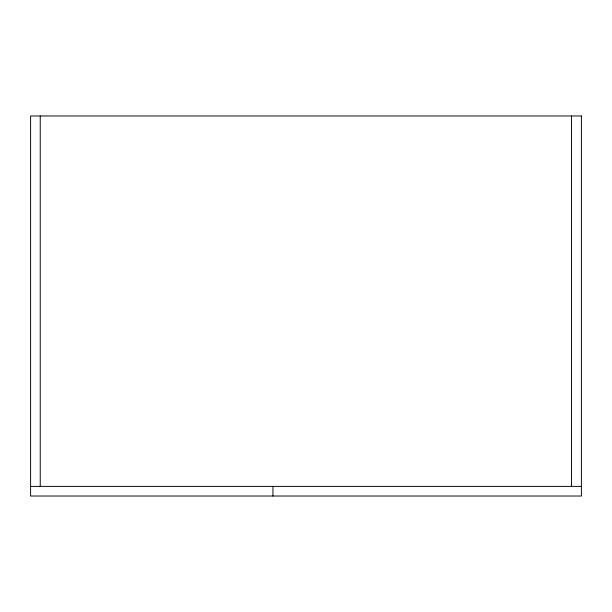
<?xml version="1.0" encoding="UTF-8"?>
<svg xmlns="http://www.w3.org/2000/svg" width="612" height="612" viewBox="0 0 612 612"><rect width="100%" height="100%" fill="white"/><g stroke="black" fill="none" stroke-linecap="round" stroke-linejoin="round"><path stroke-width="0.92" d="M30.6 486.387L581.4 486.387M571.486 115.974L571.486 486.387M272.952 486.387L272.952 496.026M40.239 115.974L40.239 486.387M581.4 115.974L30.6 115.974L30.6 496.026L581.4 496.026L581.4 115.974"/></g></svg>
